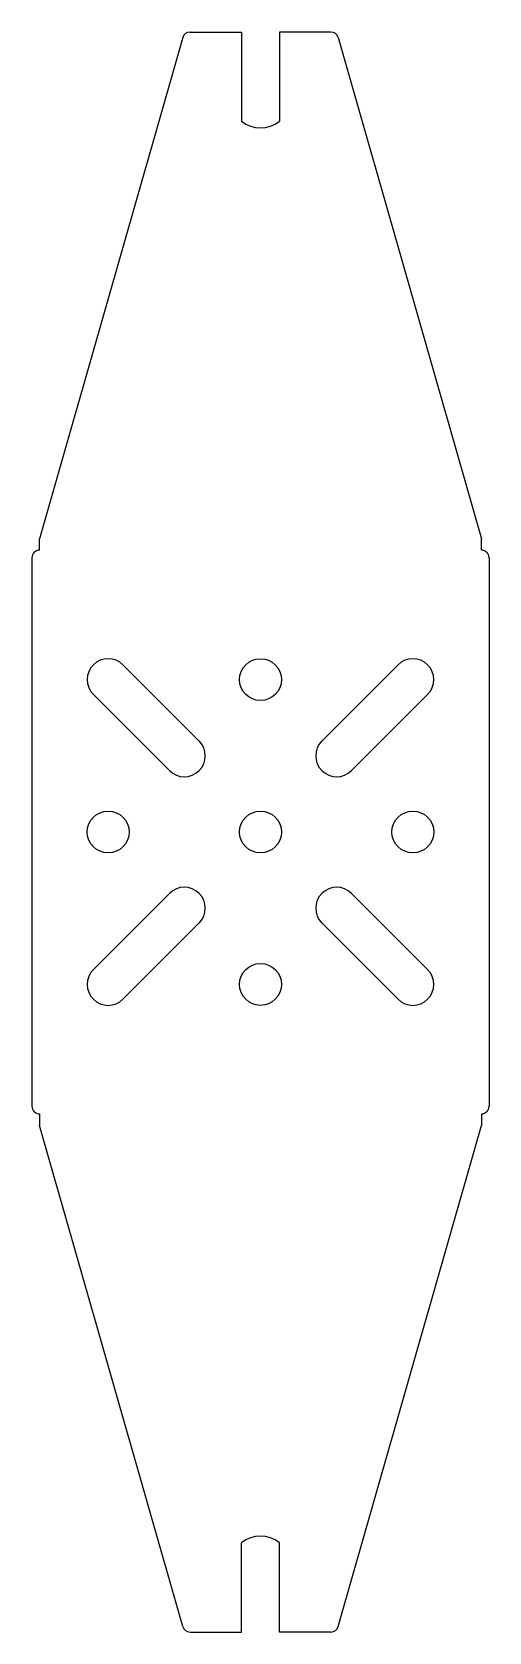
# Model space of a CAD drawing. Extents: x -30 to 30, y -105 to 105.
import ezdxf

# ---------------------------------------------------------------- set-up
doc = ezdxf.new("R2010")
doc.units = 0
doc.header["$MEASUREMENT"] = 0
doc.layers.add('VISIBLE', color=7, linetype='CONTINUOUS')

msp = doc.modelspace()

# ---------------------------------------------------------------- linework, layer by layer
at = {"layer": 'VISIBLE'}
for p, q in [((-9.25, 105), (-2.5, 105)), ((-2.5, 105), (-2.5, 93.28)), ((9.25, 105), (2.5, 105)), ((2.5, 105), (2.5, 93.28)), ((-10.21, 104.27), (-29, 38.5)), ((10.21, 104.27), (29, 38.5)), ((-29, 37), (-29, 38.5)), ((29, 37), (29, 38.5)), ((-30, 36), (-30, -36)), ((30, 36), (30, -36)), ((-8.06, 11.94), (-18.06, 21.94)), ((8.06, 11.94), (18.06, 21.94)), ((-21.94, 18.06), (-11.94, 8.06)), ((21.94, 18.06), (11.94, 8.06)), ((-21.94, -18.06), (-11.94, -8.06)), ((21.94, -18.06), (11.94, -8.06)), ((-8.06, -11.94), (-18.06, -21.94)), ((8.06, -11.94), (18.06, -21.94)), ((-29, -37), (-29, -38.5)), ((29, -37), (29, -38.5)), ((-10.21, -104.27), (-29, -38.5)), ((10.21, -104.27), (29, -38.5)), ((-2.5, -105), (-2.5, -93.28)), ((2.5, -105), (2.5, -93.28)), ((-9.25, -105), (-2.5, -105)), ((9.25, -105), (2.5, -105))]:
    msp.add_line(p, q, dxfattribs=at)
for centre in [(0, 20), (-20, 0), (0, 0), (20, 0), (0, -20)]:
    msp.add_circle(centre, 2.75, dxfattribs=at)
for centre, radius, start, end in [((-9.25, 104), 1, 90, 164.0546), ((9.25, 104), 1, 15.9454, 90), ((0, 96.4), 4, 231.3178, 308.6822), ((-29, 36), 1, 90, 180), ((29, 36), 1, 0, 90), ((-20, 20), 2.75, 45, 225), ((20, 20), 2.75, 315, 135), ((-10, 10), 2.75, 225, 45), ((10, 10), 2.75, 135, 315), ((-10, -10), 2.75, 315, 135), ((10, -10), 2.75, 45, 225), ((-20, -20), 2.75, 135, 315), ((20, -20), 2.75, 225, 45), ((-29, -36), 1, 180, 270), ((29, -36), 1, 270, 0), ((0, -96.4), 4, 51.3178, 128.6822), ((-9.25, -104), 1, 195.9454, 270), ((9.25, -104), 1, 270, 344.0546)]:
    msp.add_arc(centre, radius, start, end, dxfattribs=at)

doc.saveas('drawing.dxf')
